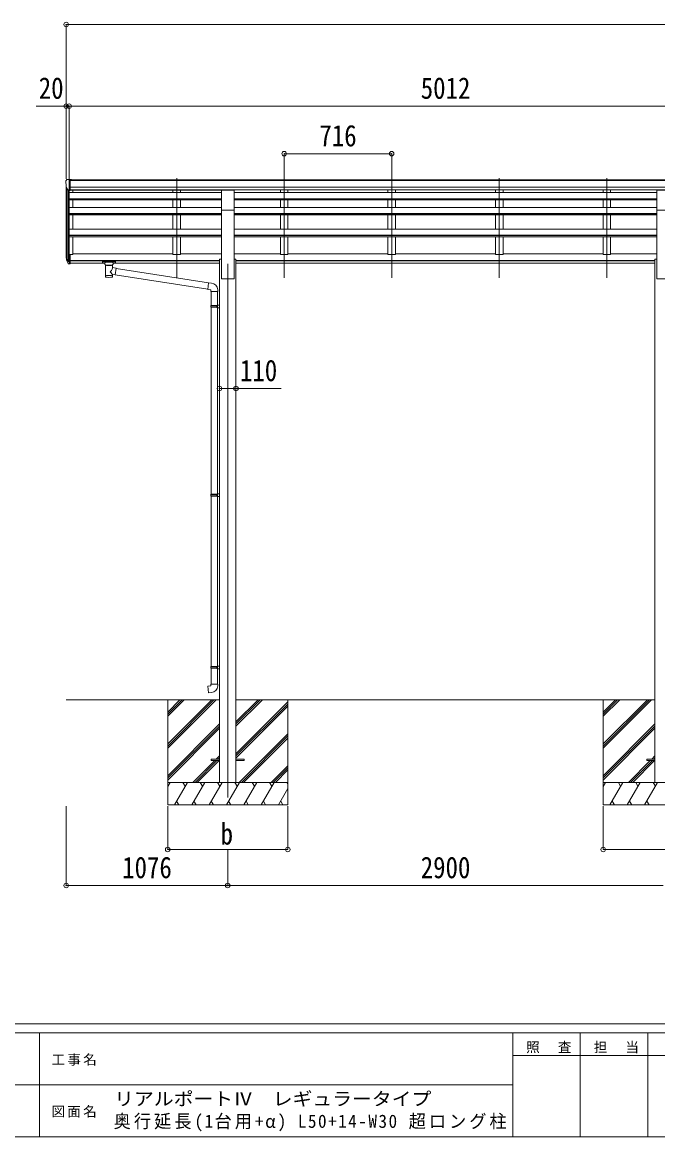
# Model space of a CAD drawing. Units: millimetres at full size, sheet at 1:30. Extents: x -8385 to 8479, y -5853 to 5787.
# Drawn here: x -518 to 3713, y -5853 to 1561 of the extents above; entities that cross this region are included whole.
import ezdxf
from ezdxf.enums import TextEntityAlignment as Align

# ---------------------------------------------------------------- set-up
doc = ezdxf.new("R2010")
doc.units = ezdxf.units.MM
doc.header["$LTSCALE"] = 30
doc.header["$PDMODE"] = 32
doc.header["$PDSIZE"] = 30
for name, color, linetype, lineweight in [('0-0_0', 7, 'Continuous', 9), ('0-1_本体', 4, 'Continuous', 9), ('0-2_部品', 7, 'Continuous', 9), ('0-8_PARTS2', 2, 'Continuous', 9), ('0-A_寸法', 6, 'Continuous', 9), ('F-0_240', 7, 'Continuous', 9)]:
    doc.layers.add(name, color=color, linetype=linetype, lineweight=lineweight)
doc.styles.add('ＭＳ ゴシック', font='')
doc.styles.get('ＭＳ ゴシック').set_extended_font_data('MS Gothic')

msp = doc.modelspace()

# ---------------------------------------------------------------- linework, layer by layer
at = {"layer": '0-0_0'}
for p, q in [((-225.87, -2945.47), (795.13, -2945.47)), ((450.13, -2945.47), (450.13, -3645.47)), ((450.13, -3239.65), (744.31, -2945.47)), ((450.13, -3253.79), (758.45, -2945.47)), ((450.13, -3267.93), (772.6, -2945.47)), ((450.13, -3055.8), (560.46, -2945.47)), ((450.13, -3041.66), (546.32, -2945.47)), ((450.13, -3027.52), (532.18, -2945.47)), ((905.13, -3093.02), (1052.68, -2945.47)), ((905.13, -3121.3), (1080.96, -2945.47)), ((905.13, -3107.16), (1066.82, -2945.47)), ((905.13, -2945.47), (3695.13, -2945.47)), ((905.13, -3305.15), (1250.13, -2960.15)), ((1250.13, -2945.47), (1250.13, -3645.47)), ((3350.13, -2945.47), (3350.13, -3645.47)), ((3350.13, -3239.65), (3644.31, -2945.47)), ((3350.13, -3253.79), (3658.45, -2945.47)), ((3350.13, -3267.93), (3672.6, -2945.47)), ((3350.13, -3055.8), (3460.46, -2945.47)), ((3350.13, -3041.66), (3446.32, -2945.47)), ((3350.13, -3027.52), (3432.18, -2945.47)), ((905.13, -3319.29), (1250.13, -2974.29)), ((905.13, -3333.43), (1250.13, -2988.44)), ((450.13, -3451.78), (795.13, -3106.78)), ((3350.13, -3451.78), (3695.13, -3106.78)), ((450.13, -3465.92), (795.13, -3120.93)), ((450.13, -3480.07), (795.13, -3135.07)), ((926.94, -3495.47), (1250.13, -3172.28)), ((941.08, -3495.47), (1250.13, -3186.43)), ((3350.13, -3465.92), (3695.13, -3120.93)), ((3350.13, -3480.07), (3695.13, -3135.07)), ((955.23, -3495.47), (1250.13, -3200.57)), ((773.07, -3340.97), (795.13, -3318.91)), ((787.22, -3340.97), (795.13, -3333.06)), ((3673.07, -3340.97), (3695.13, -3318.91)), ((3687.22, -3340.97), (3695.13, -3333.06)), ((618.57, -3495.47), (764.07, -3349.97)), ((632.72, -3495.47), (778.22, -3349.97)), ((646.86, -3495.47), (792.36, -3349.97)), ((1139.07, -3495.47), (1250.13, -3384.41)), ((1153.22, -3495.47), (1250.13, -3398.56)), ((3518.57, -3495.47), (3664.07, -3349.97)), ((3532.72, -3495.47), (3678.22, -3349.97)), ((3546.86, -3495.47), (3692.36, -3349.97)), ((1167.36, -3495.47), (1250.13, -3412.7)), ((1250.13, -3495.47), (450.13, -3495.47)), ((450.13, -3522.98), (466.01, -3495.47)), ((494.88, -3645.47), (581.48, -3495.47)), ((566.48, -3521.45), (551.48, -3495.47)), ((610.35, -3645.47), (696.95, -3495.47)), ((681.95, -3521.45), (666.95, -3495.47)), ((725.82, -3645.47), (812.42, -3495.47)), ((797.42, -3521.45), (782.42, -3495.47)), ((841.29, -3645.47), (927.89, -3495.47)), ((912.89, -3521.45), (897.89, -3495.47)), ((956.76, -3645.47), (1043.36, -3495.47)), ((1028.36, -3521.45), (1013.36, -3495.47)), ((1072.23, -3645.47), (1158.83, -3495.47)), ((1128.83, -3495.47), (1143.83, -3521.45)), ((1187.7, -3645.47), (1250.13, -3537.33)), ((1244.3, -3495.47), (1250.13, -3505.57)), ((4150.13, -3495.47), (3350.13, -3495.47)), ((3350.13, -3522.98), (3366.01, -3495.47)), ((3394.88, -3645.47), (3481.48, -3495.47)), ((3466.48, -3521.45), (3451.48, -3495.47)), ((3510.35, -3645.47), (3596.95, -3495.47)), ((3581.95, -3521.45), (3566.95, -3495.47)), ((3625.82, -3645.47), (3712.42, -3495.47)), ((3697.42, -3521.45), (3682.42, -3495.47)), ((509.88, -3619.49), (524.87, -3645.47)), ((625.35, -3619.49), (640.35, -3645.47)), ((740.82, -3619.49), (755.82, -3645.47)), ((856.29, -3619.49), (871.29, -3645.47)), ((971.76, -3619.49), (986.76, -3645.47)), ((1087.23, -3619.49), (1102.23, -3645.47)), ((1202.7, -3619.49), (1217.7, -3645.47)), ((3409.88, -3619.49), (3424.87, -3645.47)), ((3525.35, -3619.49), (3540.35, -3645.47)), ((3640.82, -3619.49), (3655.82, -3645.47)), ((450.13, -3645.47), (1250.13, -3645.47)), ((3350.13, -3645.47), (4150.13, -3645.47))]:
    msp.add_line(p, q, dxfattribs=at)
at = {"layer": '0-1_本体'}
for p, q in [((-225.87, 13.8), (-225.87, 476.2)), ((-221.59, 457.4), (-221.59, -10.47)), ((-199.37, 512.95), (4799.63, 512.95)), ((-199.37, 507.59), (4799.63, 507.59)), ((-199.37, 464.08), (4799.63, 464.07)), ((-199.37, 446.41), (4799.63, 446.41)), ((-211.87, 442.05), (-211.87, -28.47)), ((-205.87, 442.57), (-205.87, 15.97)), ((807.63, 428.17), (-205.87, 428.17)), ((-205.87, 386.48), (807.63, 386.48)), ((-205.87, 384.79), (807.63, 384.79)), ((-205.87, 380.38), (807.63, 380.38)), ((807.63, 444.03), (-199.37, 444.03)), ((-180.87, 428.17), (-180.87, 444.03)), ((-180.87, 329.39), (-180.87, 380.38)), ((-180.87, 374.2), (-180.87, 379.97)), ((485.13, 443.95), (485.13, 428.17)), ((485.13, 380.38), (485.13, 329.4)), ((535.13, 443.95), (535.13, 428.17)), ((535.13, 380.38), (535.13, 329.4)), ((3707.63, 428.17), (892.63, 428.17)), ((892.63, 386.48), (3707.63, 386.48)), ((892.63, 384.79), (3707.63, 384.79)), ((892.63, 380.38), (3707.63, 380.38)), ((1201.13, 443.95), (1201.13, 428.17)), ((1201.13, 380.38), (1201.13, 329.4)), ((1251.13, 443.95), (1251.13, 428.17)), ((1251.13, 380.38), (1251.13, 329.4)), ((1917.13, 443.95), (1917.13, 428.17)), ((1917.13, 380.38), (1917.13, 329.4)), ((1967.13, 443.95), (1967.13, 428.17)), ((1967.13, 380.38), (1967.13, 329.4)), ((2633.13, 443.95), (2633.13, 428.17)), ((2633.13, 380.38), (2633.13, 329.4)), ((2683.13, 443.95), (2683.13, 428.17)), ((2683.13, 380.38), (2683.13, 329.4)), ((3349.13, 443.95), (3349.13, 428.17)), ((3349.13, 380.38), (3349.13, 329.4)), ((3399.13, 443.95), (3399.13, 428.17)), ((3399.13, 380.38), (3399.13, 329.4)), ((-205.87, 329.39), (807.63, 329.39)), ((807.63, -145.47), (807.63, 310.17)), ((892.63, 329.39), (3707.63, 329.39)), ((892.63, -145.47), (892.63, 310.17)), ((3707.63, -145.47), (3707.63, 310.17)), ((-205.87, 288.74), (807.63, 288.74)), ((-205.87, 287.05), (807.63, 287.05)), ((-205.71, 280.33), (807.63, 280.33)), ((-180.87, 183.25), (-180.87, 279.93)), ((485.13, 280.35), (485.13, 183.66)), ((535.13, 280.35), (535.13, 183.66)), ((892.63, 288.74), (3707.63, 288.74)), ((892.63, 287.05), (3707.63, 287.05)), ((892.63, 280.33), (3707.63, 280.33)), ((1201.13, 280.35), (1201.13, 183.66)), ((1251.13, 280.35), (1251.13, 183.66)), ((1917.13, 280.35), (1917.13, 183.66)), ((1967.13, 280.35), (1967.13, 183.66)), ((2633.13, 280.35), (2633.13, 183.66)), ((2683.13, 280.35), (2683.13, 183.66)), ((3349.13, 280.35), (3349.13, 183.66)), ((3399.13, 280.35), (3399.13, 183.66)), ((-205.87, 183.66), (807.63, 183.66)), ((892.63, 183.66), (3707.63, 183.66)), ((807.63, 144.19), (-205.87, 144.19)), ((807.63, 142.51), (-205.87, 142.51)), ((807.63, 133.47), (-205.87, 133.47)), ((-180.87, 15.14), (-180.87, 133.06)), ((485.13, 133.47), (485.13, 15.55)), ((535.13, 133.47), (535.13, 15.55)), ((3707.63, 144.19), (892.63, 144.19)), ((3707.63, 142.51), (892.63, 142.51)), ((3707.63, 133.47), (892.63, 133.47)), ((1201.13, 133.47), (1201.13, 15.55)), ((1251.13, 133.47), (1251.13, 15.55)), ((1917.13, 133.47), (1917.13, 15.55)), ((1967.13, 133.47), (1967.13, 15.55)), ((2633.13, 133.47), (2633.13, 15.55)), ((2683.13, 133.47), (2683.13, 15.55)), ((3349.13, 133.47), (3349.13, 15.55)), ((3399.13, 133.47), (3399.13, 15.55)), ((-199.37, 15.14), (-180.87, 15.14)), ((-180.87, 20.35), (485.13, 20.35)), ((485.13, 15.55), (535.13, 15.55)), ((535.13, 20.35), (807.63, 20.35)), ((892.63, 20.35), (1201.13, 20.35)), ((1201.13, 15.55), (1251.13, 15.55)), ((1251.13, 20.35), (1917.13, 20.35)), ((1917.13, 15.55), (1967.13, 15.55)), ((1967.13, 20.35), (2633.13, 20.35)), ((2633.13, 15.55), (2683.13, 15.55)), ((2683.13, 20.35), (3349.13, 20.35)), ((3349.13, 15.55), (3399.13, 15.55)), ((3399.13, 20.35), (3707.63, 20.35)), ((-199.37, -23.95), (795.13, -23.95)), ((-199.37, -25.33), (795.13, -25.33)), ((-199.37, -42.51), (32.13, -42.51)), ((86.13, -42.51), (795.13, -42.51)), ((795.13, -15.47), (807.63, -15.47)), ((795.13, -15.47), (795.13, -3495.46)), ((892.63, -15.47), (905.13, -15.47)), ((905.13, -15.47), (905.13, -3495.46)), ((905.13, -23.95), (3695.13, -23.95)), ((905.13, -25.33), (3695.13, -25.33)), ((905.13, -42.51), (3695.13, -42.51)), ((3695.13, -15.47), (3707.63, -15.47)), ((3695.13, -15.47), (3695.13, -3495.46)), ((807.63, -145.47), (892.63, -145.47)), ((3707.63, -145.47), (3792.63, -145.47))]:
    msp.add_line(p, q, dxfattribs=at)
at = {"layer": '0-2_部品'}
for p, q in [((-227.87, 505.18), (-227.87, 504.56)), ((-220.96, 513.99), (-225.03, 508.18)), ((-213.49, 443.38), (-222.77, 459.45)), ((-217.87, 514.56), (-220.2, 514.41)), ((-217.87, 514.56), (-199.37, 514.56)), ((-205.87, 441.57), (-205.87, 514.56)), ((-199.37, 514.56), (-189.37, 514.47)), ((-199.37, 442.57), (-199.37, 514.56)), ((-189.37, 512.95), (-189.37, 514.47)), ((-205.87, 441.57), (-211.08, 441.89)), ((-199.37, 442.57), (-205.87, 442.57)), ((807.63, 444.32), (892.63, 444.32)), ((807.63, 310.17), (807.63, 444.32)), ((892.63, 310.17), (892.63, 444.32)), ((3707.63, 444.32), (3792.63, 444.32)), ((3707.63, 310.17), (3707.63, 444.32)), ((807.63, 310.17), (892.63, 310.17)), ((3707.63, 310.17), (3792.63, 310.17)), ((-205.87, 15.97), (-205.87, -45.91)), ((-199.37, 15.97), (-205.87, 15.97)), ((-199.37, 15.97), (-199.37, -45.09)), ((-223.48, -10.07), (-213.31, -29.24)), ((-212.3, -27.99), (-222.06, -9.58)), ((-220.89, -26.93), (-213.31, -44.41)), ((-205.87, -28.74), (-211, -28.74)), ((-205.87, -30.74), (-210.71, -30.74)), ((-205.87, -45.91), (-210.71, -45.91)), ((-199.37, -22.34), (-205.87, -22.34)), ((-199.37, -27.74), (-205.87, -27.74)), ((-199.37, -45.09), (-205.87, -45.09)), ((15.63, -30.81), (15.63, -41.57)), ((15.63, -31), (15.63, -32.54)), ((17.63, -30.14), (100.63, -30.14)), ((17.63, -32.32), (100.63, -32.32)), ((17.63, -42.23), (32.13, -42.23)), ((32.13, -49.04), (32.13, -38.76)), ((36.23, -53.54), (36.21, -133.83)), ((82.03, -71.11), (82.03, -53.53)), ((107.25, -75.02), (82.03, -71.11)), ((86.13, -49.04), (86.13, -38.76)), ((86.13, -42.23), (100.63, -42.23)), ((102.63, -30.81), (102.63, -41.57)), ((82.05, -133.83), (82.03, -117.2)), ((82.03, -117.45), (100.23, -120.28)), ((107.25, -75.02), (100.23, -120.28)), ((717.5, -214.26), (100.5, -118.54)), ((721.17, -172.32), (106.94, -77.03)), ((742.05, -173.64), (721.22, -171.82)), ((783.13, -229.39), (783.13, -218.47)), ((737.13, -229.39), (783.13, -229.39)), ((739.13, -229.39), (739.13, -323.38)), ((781.13, -229.39), (781.13, -320.82)), ((737.13, -325.38), (738.13, -323.38)), ((737.13, -325.38), (781.13, -325.38)), ((737.13, -325.38), (737.13, -333.38)), ((737.13, -333.38), (781.13, -333.38)), ((737.13, -333.38), (738.13, -335.38)), ((738.13, -323.38), (781.13, -323.38)), ((738.13, -335.38), (781.13, -335.38)), ((739.13, -335.38), (739.13, -1579.16)), ((776.65, -325.38), (776.22, -323.38)), ((779.13, -320.88), (795.13, -320.41)), ((779.13, -322.88), (779.13, -320.88)), ((779.13, -322.88), (781.13, -322.88)), ((779.13, -337.88), (779.13, -335.88)), ((779.13, -337.88), (795.13, -338.35)), ((781.13, -337.94), (781.13, -1576.6)), ((795.13, -320.41), (795.13, -338.35)), ((737.13, -1581.16), (738.13, -1579.16)), ((737.13, -1581.16), (781.13, -1581.16)), ((737.13, -1581.16), (737.13, -1589.16)), ((737.13, -1589.16), (781.13, -1589.16)), ((737.13, -1589.16), (738.13, -1591.16)), ((738.13, -1579.16), (781.13, -1579.16)), ((738.13, -1591.16), (781.13, -1591.16)), ((739.13, -1591.16), (739.13, -2724.73)), ((776.65, -1581.16), (776.22, -1579.16)), ((779.13, -1576.66), (795.13, -1576.19)), ((779.13, -1578.66), (779.13, -1576.66)), ((779.13, -1578.66), (781.13, -1578.66)), ((779.13, -1593.66), (779.13, -1591.66)), ((779.13, -1593.66), (795.13, -1594.13)), ((781.13, -1593.72), (781.13, -2722.17)), ((795.13, -1576.19), (795.13, -1594.13)), ((737.13, -2726.73), (738.13, -2724.73)), ((737.13, -2726.73), (781.13, -2726.73)), ((737.13, -2726.73), (737.13, -2734.73)), ((737.13, -2734.73), (781.13, -2734.73)), ((737.13, -2734.73), (738.13, -2736.73)), ((738.13, -2724.73), (781.13, -2724.73)), ((738.13, -2736.73), (781.13, -2736.73)), ((739.13, -2736.73), (739.13, -2842.87)), ((776.65, -2726.73), (776.22, -2724.73)), ((779.13, -2722.23), (795.13, -2721.76)), ((779.13, -2724.23), (779.13, -2722.23)), ((779.13, -2724.23), (781.13, -2724.23)), ((779.13, -2739.23), (779.13, -2737.23)), ((779.13, -2739.23), (795.13, -2739.7)), ((781.13, -2739.29), (781.13, -2842.87)), ((795.13, -2721.76), (795.13, -2739.7)), ((737.13, -2842.87), (783.13, -2842.87)), ((737.13, -2852.87), (737.13, -2842.87)), ((783.13, -2842.87), (783.13, -2853.79))]:
    msp.add_line(p, q, dxfattribs=at)
at = {"layer": '0-2_部品', "color": 4}
for p, q in [((740.33, -3340.97), (740.33, -3349.97)), ((795.13, -3340.97), (740.33, -3340.97)), ((795.13, -3349.97), (740.33, -3349.97)), ((959.93, -3340.97), (905.13, -3340.97)), ((3640.33, -3340.97), (3640.33, -3349.97)), ((3695.13, -3340.97), (3640.33, -3340.97)), ((3695.13, -3349.97), (3640.33, -3349.97))]:
    msp.add_line(p, q, dxfattribs=at)
at = {"layer": '0-2_部品'}
for points in [[(15.63, -30.81), (15.67, -30.61), (15.75, -30.47), (15.85, -30.38), (15.95, -30.32), (16.07, -30.27), (16.37, -30.21), (16.86, -30.16), (17.4, -30.14), (17.63, -30.14)], [(15.63, -41.57), (15.67, -41.76), (15.75, -41.9), (15.85, -41.99), (15.95, -42.05), (16.07, -42.1), (16.37, -42.16), (16.86, -42.21), (17.4, -42.23), (17.63, -42.23)], [(32.17, -48.98), (32.15, -49.34), (32.39, -50.29), (32.91, -51.18), (33.72, -52.02), (34.83, -52.81), (36.23, -53.54)], [(82.03, -53.53), (82.26, -53.43), (83.62, -52.7), (84.73, -51.85), (85.49, -50.98), (85.95, -50.09), (86.12, -49.2)], [(100.63, -30.14), (100.98, -30.15), (101.51, -30.17), (101.96, -30.22), (102.27, -30.3), (102.44, -30.4), (102.56, -30.54), (102.62, -30.72), (102.63, -30.81)], [(100.63, -42.23), (100.98, -42.23), (101.51, -42.2), (101.96, -42.15), (102.27, -42.07), (102.44, -41.97), (102.56, -41.83), (102.62, -41.66), (102.63, -41.57)], [(721.22, -171.82), (717.21, -217.65), (737.13, -219.39), (737.13, -229.39)], [(776.65, -325.38), (776.65, -333.38), (776.22, -335.38)], [(779.13, -335.88), (781.13, -335.88), (781.13, -322.88)], [(776.65, -1581.16), (776.65, -1589.16), (776.22, -1591.16)], [(779.13, -1591.66), (781.13, -1591.66), (781.13, -1578.66)], [(776.65, -2726.73), (776.65, -2734.73), (776.22, -2736.73)], [(779.13, -2737.23), (781.13, -2737.23), (781.13, -2724.23)], [(742.05, -2898.62), (721.22, -2900.44), (717.21, -2854.61), (737.13, -2852.87)]]:
    msp.add_lwpolyline(points, dxfattribs=at)
at = {"layer": '0-2_部品', "color": 4}
msp.add_lwpolyline([(959.93, -3340.97), (959.93, -3349.97), (905.13, -3349.97)], dxfattribs=at)
at = {"layer": '0-2_部品'}
for centre, radius, start, end in [((-224.87, 505.18), 3, 93, 180), ((-25.87, 504.56), 202, 180, 192.90261), ((-220.14, 513.41), 1, 93.5, 145), ((-210.89, 444.88), 3, 210, 266.5), ((-137.21, 12.1), 89.07, 174.49576, 194.41188), ((-137.92, 16.38), 88.05, 177.22392, 197.21071), ((-92.65, 9.15), 133.22, 183.27987, 195.71302), ((-210.71, -27.74), 3, 210, 270), ((-210.71, -42.91), 3, 210, 270), ((-211, -27.24), 1.5, 210, 270), ((738.13, -218.47), 45, 0, 85), ((738.13, -2853.79), 45, 275, 0)]:
    msp.add_arc(centre, radius, start, end, dxfattribs=at)
for centre, major_axis, ratio, start_param, end_param in [((17.63, -32.54), (2, 0), 0.109601, 1.5707963, 3.1415927), ((59.13, -38.76), (27, 0), 0.122176, 6.2831853, 9.424778), ((59.14, -53.99), (-22.91, 0.42), 0.072511, 0.0008029, 1.5715993), ((59.14, -55.61), (-22.91, 0.42), 0.072511, 0.0008029, 1.5715993), ((59.12, -53.99), (22.92, 0.42), 0.07247, 4.71158, 6.2823764), ((59.12, -55.61), (22.92, 0.42), 0.07247, 4.71158, 6.2823764), ((59.13, -97.65), (-22.81, -26.62), 0.234429, 1.6855472, 3.1268519), ((70.13, -49.04), (16, 0), 0.361356, 6.2636979, 6.2831853), ((100.63, -32.54), (2, 0), 0.109601, 0, 1.5707963), ((59.13, -133.83), (22.92, 0), 0.101955, 3.1415499, 6.2833984), ((59.13, -121.39), (22.91, 0), 0.122865, 3.1415927, 6.2831853), ((61.69, -95.01), (20.32, -22.25), 0.045535, 0.0389954, 1.3075346)]:
    msp.add_ellipse(centre, major_axis=major_axis, ratio=ratio, start_param=start_param, end_param=end_param, dxfattribs=at)
at = {"layer": '0-8_PARTS2'}
for p, q in [((510.13, -139.27), (510.13, 523.26)), ((1226.13, -139.27), (1226.13, 523.26)), ((1942.13, -139.27), (1942.13, 523.26)), ((2658.13, -139.27), (2658.13, 523.26)), ((3374.13, -139.27), (3374.13, 523.26)), ((850.13, -45.47), (850.13, -3595.47))]:
    msp.add_line(p, q, dxfattribs=at)
at = {"layer": '0-A_寸法'}
for p, q in [((-225.87, 1545.69), (-225.87, 518.71)), ((-225.87, 1545.69), (6258.13, 1545.69)), ((-225.87, 1002.89), (-425.87, 1002.89)), ((-225.87, 1002.89), (-225.87, 518.71)), ((-205.87, 1002.89), (-225.87, 1002.89)), ((-205.87, 1002.89), (-205.87, 518.71)), ((-205.87, 1002.89), (4806.13, 1002.89)), ((-205.87, 1002.89), (-205.87, 518.71)), ((1226.13, 686.27), (1942.13, 686.27)), ((1226.13, 686.27), (1226.13, 518.71)), ((1942.13, 686.27), (1942.13, 518.71)), ((795.13, -875.65), (905.13, -875.65)), ((905.13, -875.65), (1205.13, -875.65)), ((-225.87, -4181.84), (-225.87, -3652.89)), ((450.13, -3941.86), (450.13, -3652.89)), ((1250.13, -3941.86), (1250.13, -3652.89)), ((3350.13, -3941.86), (3350.13, -3652.89)), ((450.13, -3941.86), (1250.13, -3941.86)), ((850.13, -4181.84), (850.13, -3941.86)), ((3350.13, -3941.86), (4150.13, -3941.86)), ((-225.87, -4181.84), (850.13, -4181.84)), ((850.13, -4181.84), (3750.13, -4181.84))]:
    msp.add_line(p, q, dxfattribs=at)
for p in [(-225.87, 1545.69), (-225.87, 1002.89), (-205.87, 1002.89), (1226.13, 686.27), (1942.13, 686.27), (795.13, -875.65), (905.13, -875.65), (450.13, -3941.86), (1250.13, -3941.86), (3350.13, -3941.86), (-225.87, -4181.84), (850.13, -4181.84)]:
    msp.add_point(p, dxfattribs=at)
at = {"layer": 'F-0_240', "color": 5}
for p, q in [((-8385.45, -5102.66), (8054.55, -5102.66)), ((-8385.45, -5162.66), (5387.79, -5162.66)), ((-402.21, -5162.66), (-402.21, -5852.66)), ((2747.79, -5162.66), (2747.79, -5852.66)), ((3197.79, -5162.66), (3197.79, -5852.66)), ((3647.79, -5162.66), (3647.79, -5852.66)), ((2747.79, -5312.66), (4547.79, -5312.66)), ((-3402.21, -5507.66), (2747.79, -5507.66)), ((-8385.45, -5852.66), (8054.55, -5852.66))]:
    msp.add_line(p, q, dxfattribs=at)

# ---------------------------------------------------------------- texts
at = {"layer": '0-A_寸法', "color": 7, "style": 'ＭＳ ゴシック', "width": 0.85}
for s, p in [('20', (-408.37, 1008.89)), ('5012', (2135.13, 1008.89)), ('716', (1460.38, 692.27)), ('110', (931.38, -869.65)), ('b', (802.88, -3951.86)), ('1076', (147.13, -4175.84)), ('2900', (2135.13, -4175.84))]:
    msp.add_text(s, height=143, dxfattribs=at).set_placement(p, align=Align.BOTTOM_LEFT)
at = {"layer": 'F-0_240', "style": 'ＭＳ ゴシック', "width": 1.1}
msp.add_text('リアルポートⅣ\u3000レギュラータイプ', height=87.98, dxfattribs=at).set_placement((93.72, -5671.05), align=Align.BOTTOM_LEFT)
at = {"layer": 'F-0_240', "attachment_point": 7, "style": 'ＭＳ ゴシック'}
for s, insert, char_height in [('\\T1.17;照\u3000査', (2837.79, -5297.66), 65.98), ('\\T1.17;担\u3000当', (3287.79, -5297.66), 65.98), ('\\T1.17;工事名', (-323.11, -5380.16), 65.98), ('\\T1.17;図面名', (-323.11, -5725.16), 65.98), ('\\T1.18;\\W0.95;奥行延長(1台用+α)\\~L50+14-W30\\~超ロング柱', (90.66, -5817.05), 87.98)]:
    msp.add_mtext(s, dxfattribs=dict(at, insert=insert, char_height=char_height))

doc.saveas('drawing.dxf')
